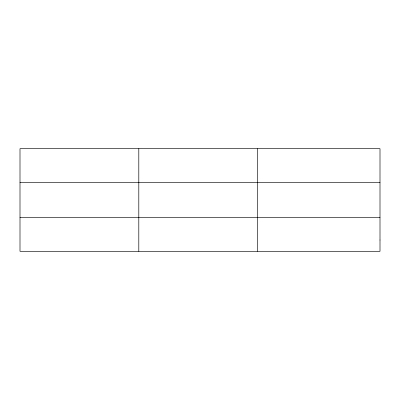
<?xml version="1.0" encoding="UTF-8"?>
<svg xmlns="http://www.w3.org/2000/svg" width="400" height="400" viewBox="0 0 400 400"><rect width="100%" height="100%" fill="white"/><g stroke="black" fill="none" stroke-linecap="round" stroke-linejoin="round"><path stroke-width="0.6" d="M138.8 251.305L138.8 148.695M257.6 251.305L257.6 148.695M20 182.555L380 182.555M20 217.445L380 217.445M380 240.02L380 251.305L20 251.305L20 148.695L380 148.695L380 240.02"/></g></svg>
